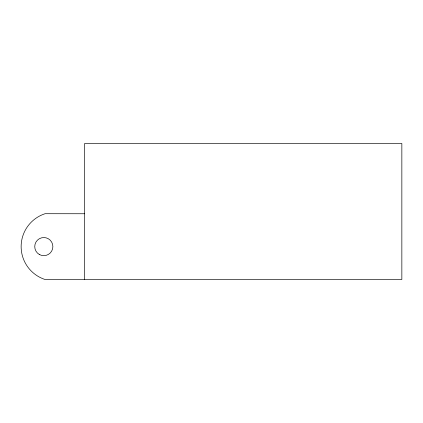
<?xml version="1.0" encoding="UTF-8"?>
<svg xmlns="http://www.w3.org/2000/svg" width="423" height="423" viewBox="0 0 423 423"><rect width="100%" height="100%" fill="white"/><g stroke="black" fill="none" stroke-linecap="round" stroke-linejoin="round"><path stroke-width="0.63" d="M84.6 279.466L84.6 143.497L401.85 143.497L401.85 279.466L45.081 279.503A34.57 34.57 0 0 1 45.081 213.71L84.6 213.747M39.281 254.456A9.063 9.063 0 0 0 52.875 246.609A9.063 9.063 0 0 0 39.281 238.757A9.063 9.063 0 0 0 39.281 254.456"/></g></svg>
